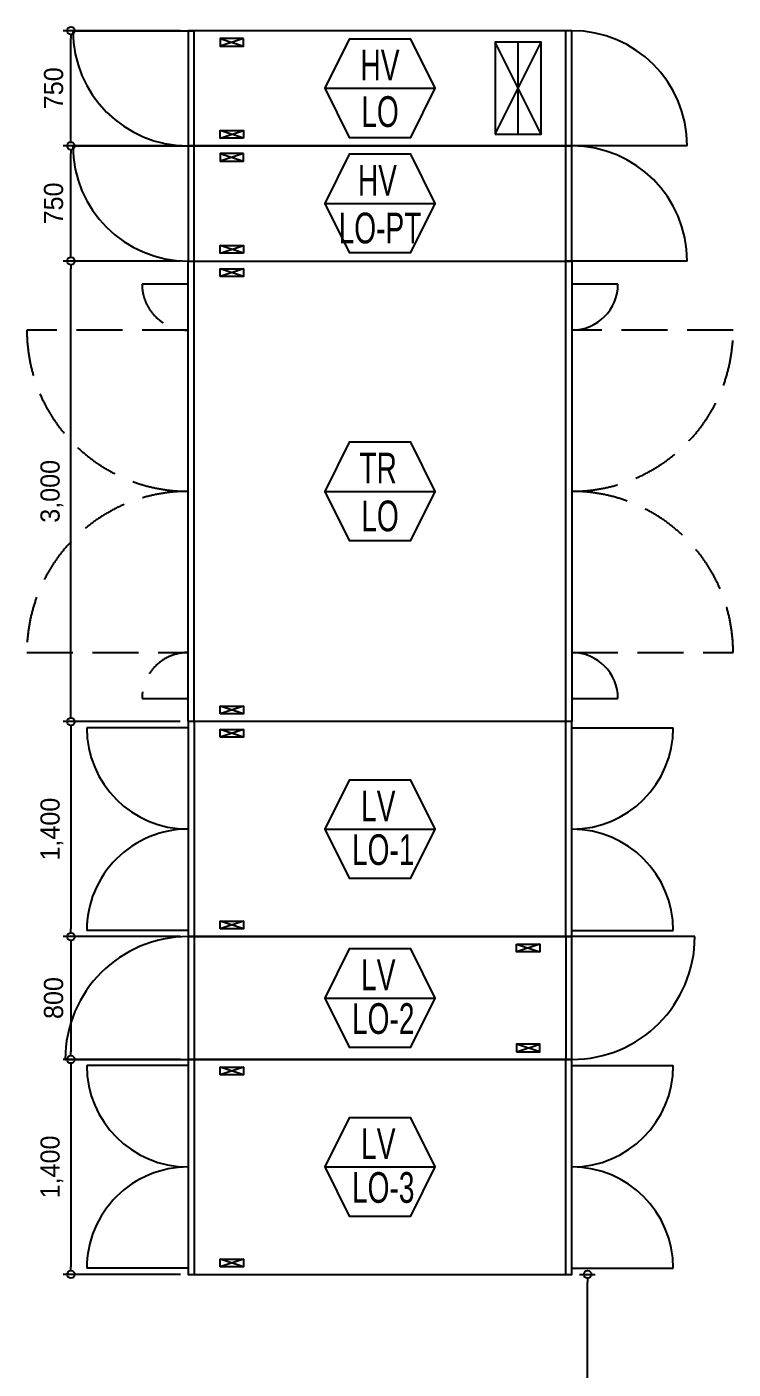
# Model space of a CAD drawing. Header units: millimetres. Extents: x 89978 to 501025, y -351975 to 835730.
# Drawn here: x 270190 to 274790, y -161908 to -153166 of the extents above; entities that cross this region are included whole.
import ezdxf
from ezdxf.enums import TextEntityAlignment as Align

# ---------------------------------------------------------------- set-up
doc = ezdxf.new("R2010")
doc.units = ezdxf.units.MM
doc.header["$LTSCALE"] = 150
doc.linetypes.add('LH2', pattern=[2.85, 2, -0.85])
doc.layers.get('Defpoints').update_dxf_attribs({"color": 150})
for name, color, linetype in [('------00 Switch Gear', 3, 'Continuous'), ('------00 Switch Gear_Number', 1, 'Continuous'), ('-----36 Dimension', 1, 'Continuous')]:
    doc.layers.add(name, color=color, linetype=linetype)
doc.layers.add('NOPLOT', color=191, linetype='Continuous', plot=False)
doc.styles.add('ELEC', font='')
doc.styles.get('ELEC').set_extended_font_data('Dotum')
doc.dimstyles.new('ELEC', dxfattribs={"dimscale": 100, "dimtxt": 2, "dimasz": 1, "dimexe": 2, "dimexo": 1, "dimgap": 1, "dimtad": 1, "dimdec": 0, "dimrnd": 0.25, "dimzin": 9, "dimdsep": 32, "dimlunit": 6, "dimtxsty": 'ELEC', "dimblk": 'Z_DOT', "dimcen": 3, "dimclrd": 7, "dimclre": 7, "dimclrt": 3, "dimadec": 0, "dimazin": 0, "dimtfac": 1, "dimtdec": 0, "dimtix": 1, "dimtmove": 2, "dimatfit": 1, "dimfxl": 1, "dimarcsym": 0})

# ---------------------------------------------------------------- blocks, each defined once
blk = doc.blocks.new('_DOTBLANK')
at = {"color": 0, "linetype": 'ByBlock'}
blk.add_line((-0.5, 0), (-1, 0), dxfattribs=at)
blk.add_circle((0, 0), 0.5, dxfattribs=at)
blk = doc.blocks.new('*D27')
at = {"layer": '-----36 Dimension', "color": 0, "lineweight": -2, "transparency": 16777216}
for p, q in [((271188, -157691.4), (270427.4, -157691.4)), ((270477.4, -157741.4), (270477.4, -159041.4)), ((271190.2, -159091.4), (270427.4, -159091.4))]:
    blk.add_line(p, q, dxfattribs=at)
at = {"layer": 'Defpoints', "color": 0, "transparency": 16777216}
for p in [(271238, -157691.4, 0), (270477.4, -159091.4), (271240.2, -159091.4)]:
    blk.add_point(p, dxfattribs=at)
at = {"layer": '-----36 Dimension', "color": 0, "lineweight": -2, "transparency": 16777216, "xscale": 50, "yscale": 50, "zscale": 50}
for p, rotation in [((270477.4, -157691.4), 90), ((270477.4, -159091.4), 270)]:
    blk.add_blockref('_DOTBLANK', p, dxfattribs=dict(at, rotation=rotation))
at = {"layer": '-----36 Dimension', "color": 0, "transparency": 16777216, "insert": (270352.8, -158391.4), "char_height": 125, "attachment_point": 5, "rotation": 90, "style": 'ELEC'}
blk.add_mtext('1,400', dxfattribs=at)
blk = doc.blocks.new('Z_DOT')
for p, q in [((0, -2), (0, 2)), ((-2, 0), (2, 0))]:
    blk.add_line(p, q)
for radius in [2.5, 1.25]:
    blk.add_circle((0, 0), radius)
blk = doc.blocks.new('*D28')
at = {"layer": '-----36 Dimension', "color": 0, "lineweight": -2, "transparency": 16777216}
for p, q in [((271190.2, -159091.4), (270427.4, -159091.4)), ((270477.4, -159141.4), (270477.4, -159841.4)), ((271190.2, -159891.4), (270427.4, -159891.4))]:
    blk.add_line(p, q, dxfattribs=at)
at = {"layer": 'Defpoints', "color": 0, "transparency": 16777216}
for p in [(271240.2, -159091.4), (270477.4, -159891.4), (271240.2, -159891.4)]:
    blk.add_point(p, dxfattribs=at)
at = {"layer": '-----36 Dimension', "color": 0, "lineweight": -2, "transparency": 16777216, "xscale": 50, "yscale": 50, "zscale": 50}
for p, rotation in [((270477.4, -159091.4), 90), ((270477.4, -159891.4), 270)]:
    blk.add_blockref('_DOTBLANK', p, dxfattribs=dict(at, rotation=rotation))
at = {"layer": '-----36 Dimension', "color": 0, "transparency": 16777216, "insert": (270364.8, -159491.4), "char_height": 125, "attachment_point": 5, "rotation": 90, "style": 'ELEC'}
blk.add_mtext('800', dxfattribs=at)
blk = doc.blocks.new('*D29')
at = {"layer": '-----36 Dimension', "color": 0, "lineweight": -2, "transparency": 16777216}
for p, q in [((271188, -159891.4), (270427.4, -159891.4)), ((270477.4, -159941.4), (270477.4, -161241.4)), ((271190.2, -161291.4), (270427.4, -161291.4))]:
    blk.add_line(p, q, dxfattribs=at)
at = {"layer": 'Defpoints', "color": 0, "transparency": 16777216}
for p in [(271238, -159891.4, 0), (270477.4, -161291.4), (271240.2, -161291.4)]:
    blk.add_point(p, dxfattribs=at)
at = {"layer": '-----36 Dimension', "color": 0, "lineweight": -2, "transparency": 16777216, "xscale": 50, "yscale": 50, "zscale": 50}
for p, rotation in [((270477.4, -159891.4), 90), ((270477.4, -161291.4), 270)]:
    blk.add_blockref('_DOTBLANK', p, dxfattribs=dict(at, rotation=rotation))
at = {"layer": '-----36 Dimension', "color": 0, "transparency": 16777216, "insert": (270352.8, -160591.4), "char_height": 125, "attachment_point": 5, "rotation": 90, "style": 'ELEC'}
blk.add_mtext('1,400', dxfattribs=at)
blk = doc.blocks.new('*D30')
at = {"layer": '-----36 Dimension', "color": 0, "lineweight": -2, "transparency": 16777216}
for p, q in [((271191.2, -154691.4), (270427.4, -154691.4)), ((270477.4, -157641.4), (270477.4, -154741.4)), ((271188, -157691.4), (270427.4, -157691.4))]:
    blk.add_line(p, q, dxfattribs=at)
at = {"layer": 'Defpoints', "color": 0, "transparency": 16777216}
for p in [(270477.4, -154691.4), (271241.2, -154691.4, 0), (271238, -157691.4, 0)]:
    blk.add_point(p, dxfattribs=at)
at = {"layer": '-----36 Dimension', "color": 0, "lineweight": -2, "transparency": 16777216, "xscale": 50, "yscale": 50, "zscale": 50}
for p, rotation in [((270477.4, -154691.4), 90), ((270477.4, -157691.4), 270)]:
    blk.add_blockref('_DOTBLANK', p, dxfattribs=dict(at, rotation=rotation))
at = {"layer": '-----36 Dimension', "color": 0, "transparency": 16777216, "insert": (270352.8, -156191.4), "char_height": 125, "attachment_point": 5, "rotation": 90, "style": 'ELEC'}
blk.add_mtext('3,000', dxfattribs=at)
blk = doc.blocks.new('*D31')
at = {"layer": '-----36 Dimension', "color": 0, "lineweight": -2, "transparency": 16777216}
for p, q in [((271190.2, -153941.4), (270427.4, -153941.4)), ((270477.4, -154641.4), (270477.4, -153991.4)), ((271191.2, -154691.4), (270427.4, -154691.4))]:
    blk.add_line(p, q, dxfattribs=at)
at = {"layer": 'Defpoints', "color": 0, "transparency": 16777216}
for p in [(270477.4, -153941.4), (271240.2, -153941.4), (271241.2, -154691.4)]:
    blk.add_point(p, dxfattribs=at)
at = {"layer": '-----36 Dimension', "color": 0, "lineweight": -2, "transparency": 16777216, "xscale": 50, "yscale": 50, "zscale": 50}
for p, rotation in [((270477.4, -153941.4), 90), ((270477.4, -154691.4), 270)]:
    blk.add_blockref('_DOTBLANK', p, dxfattribs=dict(at, rotation=rotation))
at = {"layer": '-----36 Dimension', "color": 0, "transparency": 16777216, "insert": (270364.8, -154316.4), "char_height": 125, "attachment_point": 5, "rotation": 90, "style": 'ELEC'}
blk.add_mtext('750', dxfattribs=at)
blk = doc.blocks.new('*D32')
at = {"layer": '-----36 Dimension', "color": 0, "lineweight": -2, "transparency": 16777216}
for p, q in [((271190.2, -153191.4), (270427.4, -153191.4)), ((270477.4, -153891.4), (270477.4, -153241.4)), ((271190.2, -153941.4), (270427.4, -153941.4))]:
    blk.add_line(p, q, dxfattribs=at)
at = {"layer": 'Defpoints', "color": 0, "transparency": 16777216}
for p in [(270477.4, -153191.4), (271240.2, -153191.4), (271240.2, -153941.4)]:
    blk.add_point(p, dxfattribs=at)
at = {"layer": '-----36 Dimension', "color": 0, "lineweight": -2, "transparency": 16777216, "xscale": 50, "yscale": 50, "zscale": 50}
for p, rotation in [((270477.4, -153191.4), 90), ((270477.4, -153941.4), 270)]:
    blk.add_blockref('_DOTBLANK', p, dxfattribs=dict(at, rotation=rotation))
at = {"layer": '-----36 Dimension', "color": 0, "transparency": 16777216, "insert": (270364.8, -153566.4), "char_height": 125, "attachment_point": 5, "rotation": 90, "style": 'ELEC'}
blk.add_mtext('750', dxfattribs=at)
blk = doc.blocks.new('1400X2500')
at = {"layer": '------00 Switch Gear'}
for p, q in [((-2458, 0, 0), (-2458, 1400, 0)), ((-40, 0), (-40, 1400)), ((-2500, 1360, 0), (-3160, 1360, 0)), ((-360, 1350, 0), (-210, 1300, 0)), ((-360, 1300, 0), (-210, 1350, 0)), ((0, 1360, 0), (660, 1360, 0)), ((-360, 100, 0), (-210, 50, 0)), ((-360, 50, 0), (-210, 100, 0)), ((-2500, 40, 0), (-3160, 40, 0)), ((0, 40, 0), (660, 40, 0))]:
    blk.add_line(p, q, dxfattribs=at)
for points in [[(0, 0), (0, 1400), (-2500, 1400), (-2500, 0)], [(-210, 1350), (-210, 1300), (-360, 1300), (-360, 1350)], [(-210, 100), (-210, 50), (-360, 50), (-360, 100)]]:
    blk.add_lwpolyline(points, close=True, dxfattribs=at)
for centre, start, end in [((-2500, 1360, 0), 180, 270), ((0, 1360, 0), 270, 0), ((-2500, 40, 0), 90, 180), ((0, 40, 0), 0, 90)]:
    blk.add_arc(centre, 660, start, end, dxfattribs=at)
blk = doc.blocks.new('800X2500')
at = {"layer": '------00 Switch Gear'}
for p, q in [((-2460, 800), (-2460, 0)), ((800, 800), (-42, 800)), ((-40, 800), (-40, 0)), ((-210, 750), (-360, 700)), ((-360, 750), (-210, 700)), ((-210, 50), (-360, 100)), ((-360, 50), (-210, 100)), ((-3300, 0), (-2458, 0))]:
    blk.add_line(p, q, dxfattribs=at)
for points in [[(-2500, 800), (-2500, 0), (0, 0), (0, 800)], [(-360, 750), (-210, 750), (-210, 700), (-360, 700)], [(-360, 50), (-210, 50), (-210, 100), (-360, 100)]]:
    blk.add_lwpolyline(points, close=True, dxfattribs=at)
for centre, start, end in [((-2500, 0), 90, 180), ((0, 800), 270, 0)]:
    blk.add_arc(centre, 800, start, end, dxfattribs=at)
blk = doc.blocks.new('750X2500')
at = {"layer": '------00 Switch Gear'}
for p, q in [((-3250, 750), (-2458, 750)), ((-2460, 750), (-2460, 0)), ((-210, 700), (-360, 650)), ((-360, 700), (-210, 650)), ((-40, 750), (-40, 0)), ((-210, 50), (-360, 100)), ((-360, 50), (-210, 100)), ((750, 0), (-42, 0))]:
    blk.add_line(p, q, dxfattribs=at)
for points in [[(-2500, 750), (-2500, 0), (0, 0), (0, 750)], [(-360, 700), (-210, 700), (-210, 650), (-360, 650)], [(-360, 50), (-210, 50), (-210, 100), (-360, 100)]]:
    blk.add_lwpolyline(points, close=True, dxfattribs=at)
for centre, start, end in [((-2500, 750), 180, 270), ((0, 0), 0, 90)]:
    blk.add_arc(centre, 750, start, end, dxfattribs=at)
blk = doc.blocks.new('*D944')
at = {"layer": '-----36 Dimension', "color": 0, "lineweight": -2, "transparency": 16777216}
for p, q in [((273790.2, -161291.4), (273892.2, -161291.4)), ((273842.2, -163241.4), (273842.2, -161341.4)), ((273650.2, -163291.4), (273892.2, -163291.4))]:
    blk.add_line(p, q, dxfattribs=at)
at = {"layer": 'Defpoints', "color": 0, "transparency": 16777216}
for p in [(273740.2, -161291.4), (273842.2, -161291.4), (273600.2, -163291.4)]:
    blk.add_point(p, dxfattribs=at)
at = {"layer": '-----36 Dimension', "color": 0, "lineweight": -2, "transparency": 16777216, "xscale": 50, "yscale": 50, "zscale": 50}
for p, rotation in [((273842.2, -161291.4), 90), ((273842.2, -163291.4), 270)]:
    blk.add_blockref('_DOTBLANK', p, dxfattribs=dict(at, rotation=rotation))
at = {"layer": '-----36 Dimension', "color": 0, "transparency": 16777216, "insert": (273966.8, -162291.4), "char_height": 125, "attachment_point": 5, "rotation": 90, "style": 'ELEC'}
blk.add_mtext('2,000', dxfattribs=at)

msp = doc.modelspace()

# ---------------------------------------------------------------- linework, layer by layer
at = {"layer": '------00 Switch Gear'}
for p, q in [((271280.2, -157691.4, 0), (271280.2, -154691.4, 0)), ((273700.2, -157691.4, 0), (273700.2, -154691.4, 0)), ((271600.2, -154791.4, 0), (271450.2, -154741.4, 0)), ((271600.2, -154741.4, 0), (271450.2, -154791.4, 0)), ((274040.2, -154841.4, 0), (273740.2, -154841.4, 0)), ((271600.2, -157641.4, 0), (271450.2, -157591.4, 0)), ((271600.2, -157591.4, 0), (271450.2, -157641.4, 0)), ((273740.2, -157541.4, 0), (274040.2, -157541.4, 0))]:
    msp.add_line(p, q, dxfattribs=at)
at = {"layer": '------00 Switch Gear', "linetype": 'LH2'}
for p, q in [((271240.2, -154841.4, 0), (270940.2, -154841.4, 0)), ((271240.2, -155141.4, 0), (270190.2, -155141.4, 0)), ((274790.2, -155141.4, 0), (273740.2, -155141.4, 0)), ((270190.2, -157241.4, 0), (271240.2, -157241.4, 0)), ((273740.2, -157241.4, 0), (274790.2, -157241.4, 0)), ((270940.2, -157541.4, 0), (271240.2, -157541.4, 0))]:
    msp.add_line(p, q, dxfattribs=at)
at = {"layer": '------00 Switch Gear', "elevation": 0}
for points in [[(271240.2, -157691.4), (271240.2, -154691.4), (273740.2, -154691.4), (273740.2, -157691.4)], [(271450.2, -154791.4), (271450.2, -154741.4), (271600.2, -154741.4), (271600.2, -154791.4)], [(271450.2, -157641.4), (271450.2, -157591.4), (271600.2, -157591.4), (271600.2, -157641.4)]]:
    msp.add_lwpolyline(points, close=True, dxfattribs=at)
at = {"layer": '------00 Switch Gear', "linetype": 'LH2'}
for centre, radius, start, end in [((271240.2, -154841.4, 0), 300, 180, 270), ((271240.2, -155141.4, 0), 1050, 180, 270), ((273740.2, -155141.4, 0), 1050, 270, 0), ((271240.2, -157241.4, 0), 1050, 90, 180), ((273740.2, -157241.4, 0), 1050, 0, 90), ((271240.2, -157541.4, 0), 300, 90, 180)]:
    msp.add_arc(centre, radius, start, end, dxfattribs=at)
at = {"layer": '------00 Switch Gear'}
for centre, start, end in [((273740.2, -154841.4, 0), 270, 0), ((273740.2, -157541.4, 0), 0, 90)]:
    msp.add_arc(centre, 300, start, end, dxfattribs=at)
at = {"layer": '------00 Switch Gear_Number', "elevation": 0}
for points in [[(272130.2, -153566.4), (272850.2, -153566.4), (272690.5, -153246.4), (272289.8, -153246.4), (272130.2, -153566.4), (272289.8, -153886.4), (272690.5, -153886.4), (272850.2, -153566.4)], [(272130.2, -154316.4), (272850.2, -154316.4), (272690.5, -153996.4), (272289.8, -153996.4), (272130.2, -154316.4), (272289.8, -154636.4), (272690.5, -154636.4), (272850.2, -154316.4)], [(272130.2, -156191.4), (272850.2, -156191.4), (272690.5, -155871.4), (272289.8, -155871.4), (272130.2, -156191.4), (272289.8, -156511.4), (272690.5, -156511.4), (272850.2, -156191.4)], [(272130.2, -158391.4), (272850.2, -158391.4), (272690.5, -158071.4), (272289.8, -158071.4), (272130.2, -158391.4), (272289.8, -158711.4), (272690.5, -158711.4), (272850.2, -158391.4)], [(272130.2, -159491.4), (272850.2, -159491.4), (272690.5, -159171.4), (272289.8, -159171.4), (272130.2, -159491.4), (272289.8, -159811.4), (272690.5, -159811.4), (272850.2, -159491.4)], [(272130.2, -160591.4), (272850.2, -160591.4), (272690.5, -160271.4), (272289.8, -160271.4), (272130.2, -160591.4), (272289.8, -160911.4), (272690.5, -160911.4), (272850.2, -160591.4)]]:
    msp.add_lwpolyline(points, dxfattribs=at)
at = {"layer": 'NOPLOT'}
for p, q in [((273240.2, -153866.4), (273540.2, -153266.4)), ((273540.2, -153866.4), (273240.2, -153266.4)), ((273390.2, -153866.4), (273390.2, -153266.4))]:
    msp.add_line(p, q, dxfattribs=at)
at = {"layer": 'NOPLOT', "elevation": 0}
msp.add_lwpolyline([(273240.2, -153866.4), (273540.2, -153866.4), (273540.2, -153266.4), (273240.2, -153266.4)], close=True, dxfattribs=at)

# ---------------------------------------------------------------- block references
at = {"layer": '------00 Switch Gear', "rotation": 180}
for name, p in [('750X2500', (271240.2, -153191.4)), ('750X2500', (271240.2, -153941.4)), ('1400X2500', (271240.2, -157691.4)), ('1400X2500', (271240.2, -159891.4))]:
    msp.add_blockref(name, p, dxfattribs=at)
at = {"layer": '------00 Switch Gear'}
msp.add_blockref('800X2500', (273740.2, -159891.4), dxfattribs=at)

# ---------------------------------------------------------------- texts
at = {"layer": '------00 Switch Gear_Number', "color": 7, "style": 'ELEC', "width": 0.7}
for s, p in [('HV', (272490.2, -153415.3, 0)), ('LO', (272490.2, -153718.1, 0)), ('HV', (272473.4, -154165.3, 0)), ('LO-PT', (272490.2, -154476.4, 0)), ('TR', (272478, -156040.2, 0)), ('LO', (272490.2, -156351.4, 0)), ('LV', (272479.2, -158240.2, 0)), ('LO-1', (272511, -158524.9, 0)), ('LV', (272479.2, -159340.2)), ('LO-2', (272511, -159624.9)), ('LV', (272479.2, -160440.2, 0)), ('LO-3', (272511, -160724.9, 0))]:
    msp.add_text(s, height=200, dxfattribs=at).set_placement(p, align=Align.MIDDLE_CENTER)

# ---------------------------------------------------------------- dimensions: what is measured, and where the dimension line sits
at = {"layer": '-----36 Dimension'}
for base, p1, p2, angle, picture, middle in [((270477.4, -153191.4), (271240.2, -153941.4), (271240.2, -153191.4), 270, '*D32', (270364.8, -153566.4)), ((270477.4, -153941.4), (271241.2, -154691.4), (271240.2, -153941.4), 270, '*D31', (270364.8, -154316.4)), ((270477.4, -154691.4, 0), (271238, -157691.4, 0), (271241.2, -154691.4, 0), 270, '*D30', (270352.8, -156191.4, 0)), ((270477.4, -159091.4), (271238, -157691.4, 0), (271240.2, -159091.4), 270, '*D27', (270352.8, -158391.4)), ((270477.4, -159891.4), (271240.2, -159091.4), (271240.2, -159891.4), 90, '*D28', (270364.8, -159491.4)), ((270477.4, -161291.4), (271238, -159891.4, 0), (271240.2, -161291.4), 270, '*D29', (270352.8, -160591.4)), ((273842.2, -161291.4), (273600.2, -163291.4), (273740.2, -161291.4), 90, '*D944', (273966.8, -162291.4))]:
    dim = msp.add_linear_dim(base=base, p1=p1, p2=p2, angle=angle, dimstyle='ELEC', override={"dimscale": 50, "dimtxt": 2.5, "dimexe": 1, "dimtad": 2, "dimblk1": 'DOTBLANK', "dimblk2": 'DOTBLANK', "dimsah": 1, "dimclrd": 0, "dimclre": 0, "dimclrt": 0}, dxfattribs=at)
    dim.commit()
    dim.dimension.update_dxf_attribs({"geometry": picture, "text_midpoint": middle})

doc.saveas('drawing.dxf')
